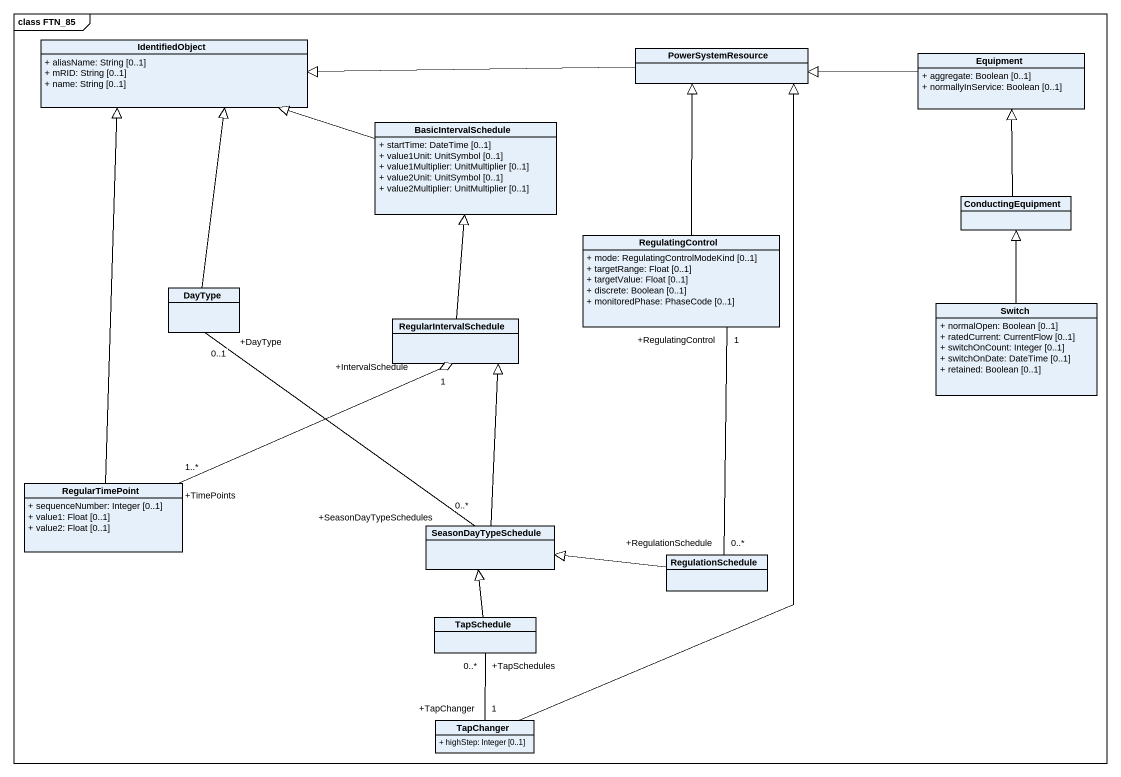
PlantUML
@startuml
mainframe class FTN_85
hide circle
hide empty members
skinparam classAttributeIconSize 0
class IdentifiedObject {
  + aliasName: String [0..1]
  + mRID: String [0..1]
  + name: String [0..1]
}
class PowerSystemResource
class Equipment {
  + aggregate: Boolean [0..1]
  + normallyInService: Boolean [0..1]
}
class BasicIntervalSchedule {
  + startTime: DateTime [0..1]
  + value1Unit: UnitSymbol [0..1]
  + value1Multiplier: UnitMultiplier [0..1]
  + value2Unit: UnitSymbol [0..1]
  + value2Multiplier: UnitMultiplier [0..1]
}
class ConductingEquipment
class RegulatingControl {
  + mode: RegulatingControlModeKind [0..1]
  + targetRange: Float [0..1]
  + targetValue: Float [0..1]
  + discrete: Boolean [0..1]
  + monitoredPhase: PhaseCode [0..1]
}
class DayType
class Switch {
  + normalOpen: Boolean [0..1]
  + ratedCurrent: CurrentFlow [0..1]
  + switchOnCount: Integer [0..1]
  + switchOnDate: DateTime [0..1]
  + retained: Boolean [0..1]
}
class RegularIntervalSchedule
class RegularTimePoint {
  + sequenceNumber: Integer [0..1]
  + value1: Float [0..1]
  + value2: Float [0..1]
}
class SeasonDayTypeSchedule
class RegulationSchedule
class TapSchedule
class TapChanger {
  + highStep: Integer [0..1]
}
PowerSystemResource -left-|> IdentifiedObject
Equipment -left-|> PowerSystemResource
BasicIntervalSchedule -left-|> IdentifiedObject
ConductingEquipment -up-|> Equipment
RegulatingControl -up-|> PowerSystemResource
DayType -up-|> IdentifiedObject
DayType "+DayType\n0..1" -- "+SeasonDayTypeSchedules\n0..*" SeasonDayTypeSchedule
Switch -up-|> ConductingEquipment
RegularIntervalSchedule -up-|> BasicIntervalSchedule
RegularIntervalSchedule "+IntervalSchedule\n1" o-left- "+TimePoints\n1..*" RegularTimePoint
RegularTimePoint -up-|> IdentifiedObject
SeasonDayTypeSchedule -up-|> RegularIntervalSchedule
RegulationSchedule "+RegulationSchedule\n0..*" -up- "+RegulatingControl\n1" RegulatingControl
RegulationSchedule -left-|> SeasonDayTypeSchedule
TapSchedule -up-|> SeasonDayTypeSchedule
TapSchedule "+TapSchedules\n0..*" -- "+TapChanger\n1" TapChanger
TapChanger -up-|> PowerSystemResource
@enduml
